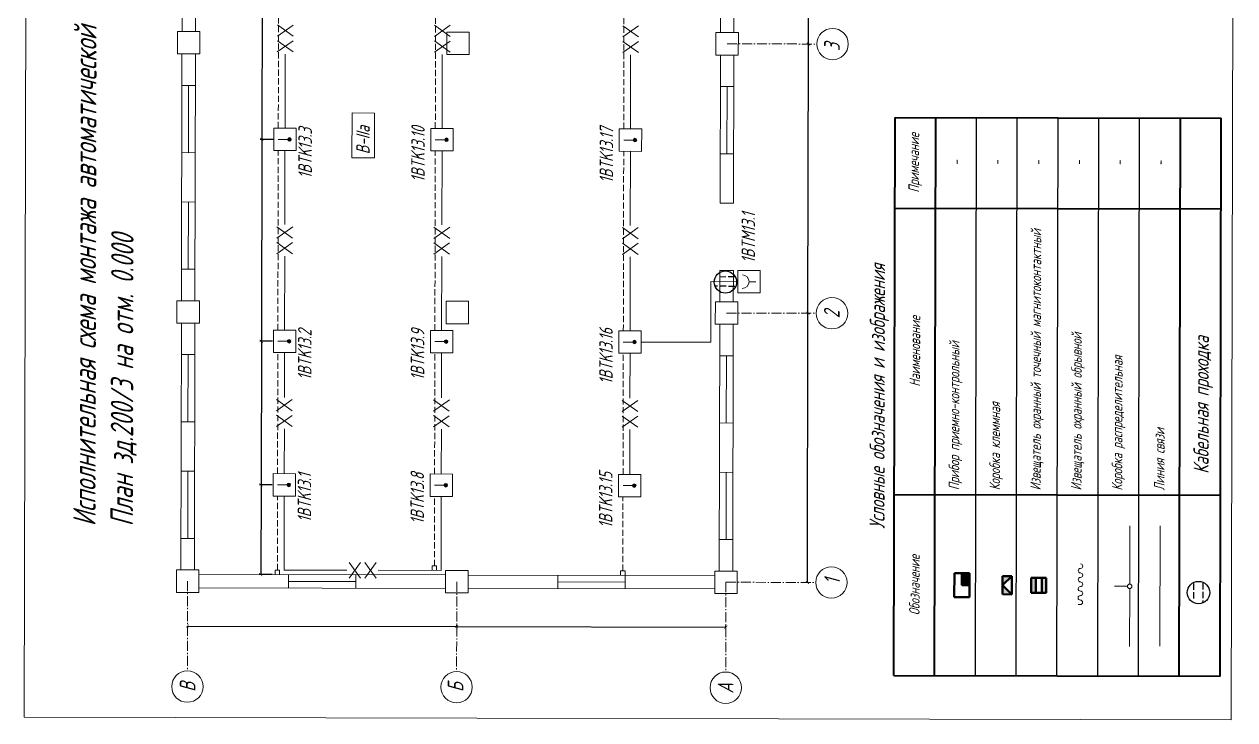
# Model space of a CAD drawing. Header units: millimetres. Extents: x 11147 to 17246, y -744 to 6547.
# Drawn here: x 11606 to 12577, y 5204 to 5763 of the extents above; entities that cross this region are included whole.
import ezdxf

# ---------------------------------------------------------------- set-up
doc = ezdxf.new("R2010")
doc.units = ezdxf.units.MM
doc.linetypes.add('gost5', pattern=[7, 5, -2, 0])
doc.linetypes.add('gost6', pattern=[12, 8, -1.5, 1, -1.5])
doc.layers.get('Defpoints').update_dxf_attribs({"color": 33})
for name, color, linetype, lineweight in [('датчик', 10, 'Continuous', 50), ('Датчики (Вновь)', 2, 'Continuous', 50), ('КаБель силовой (Вновь)', 1, 'Continuous', 60), ('Линия связи (Вновь)', 3, 'Continuous', 60), ('Осевая', 4, 'gost6', 25), ('ППК и др. приБоры', 171, 'Continuous', 50), ('Размерная', 4, 'Continuous', 25), ('Рамка толстая', 7, 'Continuous', 60), ('Рамка тонкая', 5, 'Continuous', 25), ('Связь', 84, 'Continuous', 50), ('Строительный', 251, 'Continuous', 13), ('ТаБлица', 253, 'Continuous', 25), ('текст', 7, 'Continuous', 25), ('Щиты пульты (Вновь)', 5, 'Continuous', 50), ('Элемент эл. схем', 7, 'Continuous', 35)]:
    doc.layers.add(name, color=color, linetype=linetype, lineweight=lineweight)
doc.styles.add('Simplex', font='simplex.shx', dxfattribs={"width": 0.7, "oblique": 15})
doc.styles.get("Standard").update_dxf_attribs({"font": 'arial.ttf'})
doc.dimstyles.new('ISO-25', dxfattribs={"dimtxt": 2.5, "dimasz": 2.5, "dimexe": 1.25, "dimexo": 0.625, "dimtad": 1, "dimtxsty": 'Standard', "dimcen": 2.5, "dimadec": 0, "dimazin": 0, "dimtfac": 1, "dimtmove": 0, "dimatfit": 3, "dimfxl": 1, "dimarcsym": 0})

# ---------------------------------------------------------------- blocks, each defined once
blk = doc.blocks.new('_ArchTick')
at = {"color": 0, "linetype": 'ByBlock', "const_width": 0.15}
blk.add_lwpolyline([(-0.5, -0.5), (0.5, 0.5)], dxfattribs=at)
blk = doc.blocks.new('*D64')
at = {"layer": 'Defpoints', "color": 0, "lineweight": 80, "transparency": 16777216}
for p in [(12234.72, 5530.65), (12234.72, 5530.65), (12234.27, 5314.65)]:
    blk.add_point(p, dxfattribs=at)
at = {"layer": 'Размерная', "color": 0, "lineweight": -2, "transparency": 16777216}
for p, q in [((12234.09, 5530.65), (12233.47, 5530.65)), ((12234.27, 5314.65), (12234.72, 5530.65)), ((12234.89, 5314.64), (12235.52, 5314.64))]:
    blk.add_line(p, q, dxfattribs=at)
at = {"layer": 'Размерная', "color": 0, "lineweight": -2, "transparency": 16777216, "xscale": 2.5, "yscale": 2.5, "zscale": 2.5}
for p, rotation in [((12234.72, 5530.65), 89.88075628171742), ((12234.27, 5314.65), 269.8807562817174)]:
    blk.add_blockref('_ArchTick', p, dxfattribs=dict(at, rotation=rotation))
blk = doc.blocks.new('*D65')
at = {"layer": 'Defpoints', "color": 0, "lineweight": 80, "transparency": 16777216}
for p in [(12235.17, 5746.64), (12235.17, 5746.64), (12234.72, 5530.65)]:
    blk.add_point(p, dxfattribs=at)
at = {"layer": 'Размерная', "color": 0, "lineweight": -2, "transparency": 16777216}
for p, q in [((12234.54, 5746.65), (12233.92, 5746.65)), ((12234.72, 5530.65), (12235.17, 5746.64)), ((12235.34, 5530.64), (12235.97, 5530.64))]:
    blk.add_line(p, q, dxfattribs=at)
at = {"layer": 'Размерная', "color": 0, "lineweight": -2, "transparency": 16777216, "xscale": 2.5, "yscale": 2.5, "zscale": 2.5}
for p, rotation in [((12235.17, 5746.64), 89.88075628171742), ((12234.72, 5530.65), 269.8807562817174)]:
    blk.add_blockref('_ArchTick', p, dxfattribs=dict(at, rotation=rotation))
blk = doc.blocks.new('*D66')
at = {"layer": 'Defpoints', "color": 0, "lineweight": 80, "transparency": 16777216}
for p in [(12235.62, 5962.64), (12235.62, 5962.64), (12235.17, 5746.64)]:
    blk.add_point(p, dxfattribs=at)
at = {"layer": 'Размерная', "color": 0, "lineweight": -2, "transparency": 16777216}
for p, q in [((12234.99, 5962.65), (12234.37, 5962.65)), ((12235.17, 5746.64), (12235.62, 5962.64)), ((12235.79, 5746.64), (12236.42, 5746.64))]:
    blk.add_line(p, q, dxfattribs=at)
at = {"layer": 'Размерная', "color": 0, "lineweight": -2, "transparency": 16777216, "xscale": 2.5, "yscale": 2.5, "zscale": 2.5}
for p, rotation in [((12235.62, 5962.64), 89.88075628171742), ((12235.17, 5746.64), 269.8807562817174)]:
    blk.add_blockref('_ArchTick', p, dxfattribs=dict(at, rotation=rotation))
blk = doc.blocks.new('*D78')
at = {"layer": 'Defpoints', "color": 0, "lineweight": 80, "transparency": 16777216}
for p in [(11952.86, 5279.23), (12168.86, 5278.78), (12168.86, 5278.78)]:
    blk.add_point(p, dxfattribs=at)
at = {"layer": 'Размерная', "color": 0, "lineweight": -2, "transparency": 16777216}
for p, q in [((11952.86, 5279.23), (12168.86, 5278.78)), ((11952.86, 5278.61), (11952.86, 5277.98)), ((12168.86, 5279.41), (12168.86, 5280.03))]:
    blk.add_line(p, q, dxfattribs=at)
at = {"layer": 'Размерная', "color": 0, "lineweight": -2, "transparency": 16777216, "xscale": 2.5, "yscale": 2.5, "zscale": 2.5}
for p, rotation in [((11952.86, 5279.23), 179.8807562817177), ((12168.86, 5278.78), 359.8807562817177)]:
    blk.add_blockref('_ArchTick', p, dxfattribs=dict(at, rotation=rotation))
blk = doc.blocks.new('*D69')
at = {"layer": 'Defpoints', "color": 0, "lineweight": 80, "transparency": 16777216}
for p in [(11736.86, 5279.68), (11952.86, 5279.23), (11952.86, 5279.23)]:
    blk.add_point(p, dxfattribs=at)
at = {"layer": 'Размерная', "color": 0, "lineweight": -2, "transparency": 16777216}
for p, q in [((11736.86, 5279.68), (11952.86, 5279.23)), ((11736.86, 5279.06), (11736.86, 5278.43)), ((11952.86, 5279.86), (11952.86, 5280.48))]:
    blk.add_line(p, q, dxfattribs=at)
at = {"layer": 'Размерная', "color": 0, "lineweight": -2, "transparency": 16777216, "xscale": 2.5, "yscale": 2.5, "zscale": 2.5}
for p, rotation in [((11736.86, 5279.68), 179.8807562817177), ((11952.86, 5279.23), 359.8807562817177)]:
    blk.add_blockref('_ArchTick', p, dxfattribs=dict(at, rotation=rotation))
blk = doc.blocks.new('*D70')
at = {"layer": 'Defpoints', "color": 0, "lineweight": 80, "transparency": 16777216}
for p in [(11805.5, 5392.94), (11795.7, 5320.96), (11805.35, 5320.94)]:
    blk.add_point(p, dxfattribs=at)
at = {"layer": 'Размерная', "color": 0, "lineweight": -2, "transparency": 16777216}
for p, q in [((11804.87, 5392.94), (11794.6, 5392.96)), ((11795.85, 5392.96), (11795.7, 5320.96)), ((11804.72, 5320.94), (11794.45, 5320.96))]:
    blk.add_line(p, q, dxfattribs=at)
at = {"layer": 'Размерная', "color": 0, "lineweight": -2, "transparency": 16777216, "xscale": 2.5, "yscale": 2.5, "zscale": 2.5}
for p, rotation in [((11795.85, 5392.96), 89.88075628171742), ((11795.7, 5320.96), 269.8807562817174)]:
    blk.add_blockref('_ArchTick', p, dxfattribs=dict(at, rotation=rotation))
blk = doc.blocks.new('*D71')
at = {"layer": 'Defpoints', "color": 0, "lineweight": 80, "transparency": 16777216}
for p in [(11805.74, 5508.14), (11795.85, 5392.96), (11805.5, 5392.94)]:
    blk.add_point(p, dxfattribs=at)
at = {"layer": 'Размерная', "color": 0, "lineweight": -2, "transparency": 16777216}
for p, q in [((11805.11, 5508.14), (11794.84, 5508.16)), ((11796.09, 5508.16), (11795.85, 5392.96)), ((11804.87, 5392.94), (11794.6, 5392.96))]:
    blk.add_line(p, q, dxfattribs=at)
at = {"layer": 'Размерная', "color": 0, "lineweight": -2, "transparency": 16777216, "xscale": 2.5, "yscale": 2.5, "zscale": 2.5}
for p, rotation in [((11796.09, 5508.16), 89.88075628171742), ((11795.85, 5392.96), 269.8807562817174)]:
    blk.add_blockref('_ArchTick', p, dxfattribs=dict(at, rotation=rotation))
blk = doc.blocks.new('*D72')
at = {"layer": 'Defpoints', "color": 0, "lineweight": 80, "transparency": 16777216}
for p in [(11806.07, 5670.14), (11796.09, 5508.16), (11805.74, 5508.14)]:
    blk.add_point(p, dxfattribs=at)
at = {"layer": 'Размерная', "color": 0, "lineweight": -2, "transparency": 16777216}
for p, q in [((11805.45, 5670.14), (11795.18, 5670.16)), ((11796.43, 5670.16), (11796.09, 5508.16)), ((11805.11, 5508.14), (11794.84, 5508.16))]:
    blk.add_line(p, q, dxfattribs=at)
at = {"layer": 'Размерная', "color": 0, "lineweight": -2, "transparency": 16777216, "xscale": 2.5, "yscale": 2.5, "zscale": 2.5}
for p, rotation in [((11796.43, 5670.16), 89.88075628171742), ((11796.09, 5508.16), 269.8807562817174)]:
    blk.add_blockref('_ArchTick', p, dxfattribs=dict(at, rotation=rotation))
blk = doc.blocks.new('*D73')
at = {"layer": 'Defpoints', "color": 0, "lineweight": 80, "transparency": 16777216}
for p in [(11806.41, 5832.14), (11796.43, 5670.16), (11806.07, 5670.14)]:
    blk.add_point(p, dxfattribs=at)
at = {"layer": 'Размерная', "color": 0, "lineweight": -2, "transparency": 16777216}
for p, q in [((11805.78, 5832.14), (11795.52, 5832.16)), ((11796.77, 5832.16), (11796.43, 5670.16)), ((11805.45, 5670.14), (11795.18, 5670.16))]:
    blk.add_line(p, q, dxfattribs=at)
at = {"layer": 'Размерная', "color": 0, "lineweight": -2, "transparency": 16777216, "xscale": 2.5, "yscale": 2.5, "zscale": 2.5}
for p, rotation in [((11796.77, 5832.16), 89.88075628171742), ((11796.43, 5670.16), 269.8807562817174)]:
    blk.add_blockref('_ArchTick', p, dxfattribs=dict(at, rotation=rotation))
blk = doc.blocks.new('A$C48594EF7')
at = {"layer": 'Щиты пульты (Вновь)'}
h = blk.add_hatch(color=256, dxfattribs=at)
h.paths.add_polyline_path([(0, 3), (0, 0), (3, 3)])
h.paths.add_polyline_path([(6, 3), (3, 3), (6, 0)])
for p, q in [((0, 3), (0, 0)), ((6, 3), (0, 3)), ((0, 0), (3, 3)), ((3, 3), (6, 0)), ((6, 0), (6, 3)), ((0, 0), (6, 0))]:
    blk.add_line(p, q, dxfattribs=at)
blk = doc.blocks.new('*T170')
at = {"layer": 'ТаБлица', "color": 0, "linetype": 'ByBlock', "lineweight": 40, "transparency": 16777216}
for p, q in [((0, 0), (0.93, 447.7)), ((0.93, 447.7), (262.65, 447.15)), ((32.71, -0.07), (33.65, 447.63)), ((229, -0.48), (229.94, 447.22)), ((261.72, -0.54), (262.65, 447.15)), ((0.78, 375.1), (262.5, 374.55)), ((0.3, 145.2), (262.02, 144.65)), ((0, 0), (261.72, -0.54))]:
    blk.add_line(p, q, dxfattribs=at)
at = {"layer": 'ТаБлица', "color": 5, "linetype": 'ByBlock', "lineweight": 25, "transparency": 16777216}
for p, q in [((65.43, -0.14), (66.36, 447.56)), ((98.14, -0.2), (99.08, 447.49)), ((130.86, -0.27), (131.79, 447.43)), ((163.57, -0.34), (164.51, 447.36)), ((196.29, -0.41), (197.22, 447.29))]:
    blk.add_line(p, q, dxfattribs=at)
at = {"layer": 'ТаБлица', "color": 2, "lineweight": 20, "transparency": 16777216, "char_height": 8.47, "rotation": 89.88076, "style": 'Simplex'}
for s, insert, width, attachment_point in [('{\\C256;\\c0;Примечание}', (17.21, 411.37), 72.6, 5), ('-', (49.93, 411.3), 65.34, 5), ('-', (82.64, 411.23), 65.34, 5), ('-', (115.36, 411.16), 65.34, 5), ('-', (148.07, 411.09), 65.34, 5), ('-', (180.79, 411.02), 65.34, 5), ('-', (213.5, 410.96), 65.34, 5), ('{\\C256;\\c0;Извещатель охранный точечный магнитоконтактный }', (114.81, 148.59), 222.64, 4), ('{\\C256;\\c0;Наименование}', (16.9, 260.12), 229.9, 5), ('{\\C256;\\c0;Извещатель охранный обрывной}', (147.53, 148.52), 222.64, 4), ('{\\C256;\\c0;Прибор приемно-контрольный}', (49.38, 148.73), 222.64, 4), ('{\\C256;\\c0;Коробка распределительная}', (180.24, 148.46), 222.64, 4), ('{\\C256;\\c0;Коробка клеммная}', (82.1, 148.66), 222.64, 4), ('{\\C256;\\c0;Линия связи}', (212.96, 148.39), 222.64, 4), ('{\\C256;\\c0;Обозначение}', (16.51, 72.57), 145.2, 5)]:
    blk.add_mtext(s, dxfattribs=dict(at, insert=insert, width=width, attachment_point=attachment_point))
blk = doc.blocks.new('A$C3F1D3E92')
at = {"layer": 'Датчики (Вновь)', "true_color": 0x000000}
h = blk.add_hatch(color=18, dxfattribs=at)
h.paths.add_polyline_path([(5, 3.5), (5, 5), (0, 5), (0, 3.5)])
h.paths.add_polyline_path([(0, 1.5), (0, 0), (5, 0), (5, 1.5)])
at = {"layer": 'Датчики (Вновь)', "color": 18, "true_color": 0x000000}
for p, q in [((0, 5), (0, 0)), ((5, 5), (0, 5)), ((5, 0), (5, 5)), ((0, 3.5), (5, 3.5)), ((0, 1.5), (5, 1.5)), ((0, 0), (5, 0))]:
    blk.add_line(p, q, dxfattribs=at)
blk = doc.blocks.new('A$C3B4B2642')
at = {"layer": 'ППК и др. приБоры'}
blk.add_hatch(color=256, dxfattribs=at).paths.add_polyline_path([(4, 2.5), (4, 0), (8, 0), (8, 2.5)])
for p, q in [((0, 5), (0, 0)), ((8, 5), (0, 5)), ((8, 0), (8, 5)), ((4, 0), (4, 2.5)), ((4, 2.5), (8, 2.5)), ((0, 0), (8, 0))]:
    blk.add_line(p, q, dxfattribs=at)

msp = doc.modelspace()

# ---------------------------------------------------------------- hatches: boundary and pattern name
at = {"layer": 'датчик', "lineweight": 20}
for points in [[(11818.6754, 5671.55153, 1), (11818.6694, 5668.67154, 1)], [(11944.67512, 5671.2893, 1), (11944.66913, 5668.40931, 1)], [(12095.8748, 5670.97462, 1), (12095.8688, 5668.09463, 1)], [(11818.33824, 5509.55188, 1), (11818.33225, 5506.67189, 1)], [(11944.33797, 5509.28965, 1), (11944.33198, 5506.40966, 1)], [(12095.53764, 5508.97498, 1), (12095.53165, 5506.09498, 1)], [(11818.09849, 5394.35213, 1), (11818.0925, 5391.47214, 1)], [(11944.09822, 5394.0899, 1), (11944.09222, 5391.20991, 1)], [(12095.29789, 5393.77522, 1), (12095.2919, 5390.89523, 1)]]:
    msp.add_hatch(color=256, dxfattribs=at).paths.add_polyline_path(points)

# ---------------------------------------------------------------- linework, layer by layer
at = {"color": 1, "linetype": 'gost5', "lineweight": 30}
for p, q in [((12175.67942, 5559.76499), (12161.47738, 5559.67009)), ((12176.03732, 5552.1728), (12160.59007, 5552.32941)), ((12543.99389, 5313.72741), (12544.08879, 5299.52537)), ((12551.58607, 5314.08531), (12551.42947, 5298.63805))]:
    msp.add_line(p, q, dxfattribs=at)
at = {"color": 5, "lineweight": 30}
for centre in [(12168.44543, 5555.67321), (12548.08567, 5306.49342)]:
    msp.add_circle(centre, 8.97299, dxfattribs=at)
at = {"layer": 'датчик', "lineweight": 20}
for p, q in [((11806.0537, 5661.13778), (11806.09116, 5679.13774)), ((11806.09116, 5679.13774), (11824.09112, 5679.10028)), ((11824.09112, 5679.10028), (11824.05366, 5661.10032)), ((11932.05342, 5660.87555), (11932.09089, 5678.87551)), ((11932.09089, 5678.87551), (11950.09085, 5678.83805)), ((11950.09085, 5678.83805), (11950.05339, 5660.83808)), ((12083.2531, 5660.56087), (12083.29056, 5678.56083)), ((12083.29056, 5678.56083), (12101.29052, 5678.52337)), ((12101.29052, 5678.52337), (12101.25306, 5660.52341)), ((11809.67242, 5670.13027), (11817.7724, 5670.11341)), ((11935.67215, 5669.86803), (11943.77213, 5669.85118)), ((12086.87182, 5669.55336), (12094.9718, 5669.5365)), ((11824.05366, 5661.10032), (11806.0537, 5661.13778)), ((11950.05339, 5660.83808), (11932.05342, 5660.87555)), ((12101.25306, 5660.52341), (12083.2531, 5660.56087)), ((11805.71654, 5499.13813), (11805.75401, 5517.13809)), ((11805.75401, 5517.13809), (11823.75397, 5517.10063)), ((11809.33527, 5508.13062), (11817.43525, 5508.11376)), ((11823.75397, 5517.10063), (11823.7165, 5499.10067)), ((11931.71627, 5498.8759), (11931.75373, 5516.87586)), ((11931.75373, 5516.87586), (11949.75369, 5516.8384)), ((11935.33499, 5507.86839), (11943.43498, 5507.85153)), ((11949.75369, 5516.8384), (11949.71623, 5498.83844)), ((12082.91594, 5498.56122), (12082.9534, 5516.56118)), ((12082.9534, 5516.56118), (12100.95337, 5516.52372)), ((12100.95337, 5516.52372), (12100.9159, 5498.52376)), ((11823.7165, 5499.10067), (11805.71654, 5499.13813)), ((11949.71623, 5498.83844), (11931.71627, 5498.8759)), ((12100.9159, 5498.52376), (12082.91594, 5498.56122)), ((12086.53467, 5507.55371), (12094.63465, 5507.53685)), ((11805.47679, 5383.93838), (11805.51425, 5401.93834)), ((11805.51425, 5401.93834), (11823.51421, 5401.90088)), ((11823.51421, 5401.90088), (11823.47675, 5383.90092)), ((11931.47652, 5383.67615), (11931.51398, 5401.67611)), ((11931.51398, 5401.67611), (11949.51394, 5401.63865)), ((11949.51394, 5401.63865), (11949.47648, 5383.63869)), ((12082.67619, 5383.36147), (12082.71365, 5401.36143)), ((12082.71365, 5401.36143), (12100.71361, 5401.32397)), ((12100.71361, 5401.32397), (12100.67615, 5383.32401)), ((11809.09551, 5392.93087), (11817.1955, 5392.91401)), ((11935.09524, 5392.66863), (11943.19522, 5392.65178)), ((12086.29491, 5392.35396), (12094.3949, 5392.3371)), ((11823.47675, 5383.90092), (11805.47679, 5383.93838)), ((11949.47648, 5383.63869), (11931.47652, 5383.67615)), ((12100.67615, 5383.32401), (12082.67619, 5383.36147))]:
    msp.add_line(p, q, dxfattribs=at)
for centre in [(11818.6724, 5670.11153), (11944.67213, 5669.8493), (12095.8718, 5669.53463), (11818.33525, 5508.11189), (11944.33497, 5507.84965), (12095.53465, 5507.53498), (11818.09549, 5392.91213), (11944.09522, 5392.6499), (12095.29489, 5392.33523)]:
    msp.add_circle(centre, 1.44, dxfattribs=at)
at = {"layer": 'Датчики (Вновь)', "color": 5, "lineweight": 20}
for p, q in [((12178.41688, 5546.96257), (12178.45434, 5564.96253)), ((12178.45434, 5564.96253), (12196.45431, 5564.92507)), ((12196.45431, 5564.92507), (12196.41684, 5546.92511)), ((12196.41684, 5546.92511), (12178.41688, 5546.96257)), ((12192.83558, 5555.93258), (12187.43559, 5555.94382))]:
    msp.add_line(p, q, dxfattribs=at)
msp.add_arc((12182.03561, 5555.95506), 5.4, 269.88075628, 89.88075628, dxfattribs=at)
at = {"layer": 'КаБель силовой (Вновь)', "lineweight": 20}
msp.add_line((12453.30656, 5296.85823), (12451.49157, 5296.86201), dxfattribs=at)
for centre, start, end in [((12453.36322, 5324.08317), 89.88075628, 269.88075628), ((12453.37078, 5327.71316), 269.88075628, 89.88075628), ((12453.34812, 5316.82319), 89.88075628, 269.88075628), ((12453.34056, 5313.19319), 269.88075628, 89.88075628), ((12453.35567, 5320.45318), 269.88075628, 89.88075628), ((12453.3179, 5302.30322), 89.88075628, 269.88075628), ((12453.33301, 5309.5632), 89.88075628, 269.88075628), ((12453.32545, 5305.93321), 269.88075628, 89.88075628), ((12453.31034, 5298.67323), 269.88075628, 89.88075628)]:
    msp.add_arc(centre, 1.815, start, end, dxfattribs=at)
at = {"layer": 'Линия связи (Вновь)', "lineweight": 20}
for p, q in [((11808.94474, 5752.93196), (11821.56345, 5761.90572)), ((11821.54472, 5752.90574), (11808.96348, 5761.93194)), ((11934.94447, 5752.66973), (11947.56318, 5761.64349)), ((11947.54444, 5752.64351), (11934.9632, 5761.66971)), ((12086.14414, 5752.35505), (12098.76285, 5761.32881)), ((12098.74412, 5752.32883), (12086.16288, 5761.35503)), ((11808.91852, 5740.33199), (11821.53723, 5749.30574)), ((11821.51849, 5740.30576), (11808.93725, 5749.33197)), ((11934.91825, 5740.06976), (11947.53695, 5749.04351)), ((11947.51822, 5740.04353), (11934.93698, 5749.06974)), ((12086.11792, 5739.75508), (12098.73662, 5748.72884)), ((12098.71789, 5739.72886), (12086.13665, 5748.75506)), ((11815.21476, 5738.51888), (11815.09114, 5679.11901)), ((11941.21449, 5738.25665), (11941.09087, 5678.85678)), ((12092.41416, 5737.94197), (12092.29054, 5678.5421)), ((11814.93005, 5601.71917), (11815.05368, 5661.11905)), ((11940.92978, 5601.45694), (11941.0534, 5660.85682)), ((12092.12945, 5601.14227), (12092.25308, 5660.54214)), ((11808.60759, 5590.93231), (11821.22629, 5599.90607)), ((11821.20756, 5590.90609), (11808.62632, 5599.93229)), ((11934.60732, 5590.67008), (11947.22602, 5599.64384)), ((11947.20729, 5590.64386), (11934.62605, 5599.67006)), ((12085.80699, 5590.3554), (12098.42569, 5599.32916)), ((12098.40696, 5590.32918), (12085.82572, 5599.35538)), ((11808.58137, 5578.33234), (11821.20007, 5587.30609)), ((11821.18134, 5578.30611), (11808.6001, 5587.33232)), ((11934.5811, 5578.07011), (11947.1998, 5587.04386)), ((11947.18107, 5578.04388), (11934.59983, 5587.07009)), ((12085.78077, 5577.75543), (12098.39947, 5586.72919)), ((12098.38074, 5577.72921), (12085.7995, 5586.75541)), ((11814.87761, 5576.51923), (11814.75399, 5517.11936)), ((11940.87734, 5576.257), (11940.75371, 5516.85713)), ((12092.07701, 5575.94232), (12091.95339, 5516.54245)), ((12156.73451, 5507.40761), (12156.83566, 5556.0075)), ((12178.43561, 5555.96255), (12156.83566, 5556.0075)), ((11814.6416, 5463.11947), (11814.71658, 5499.1194)), ((11940.64133, 5462.85724), (11940.71631, 5498.85717)), ((12091.841, 5462.54257), (12091.91592, 5498.54249)), ((12100.93463, 5507.52374), (12156.73451, 5507.40761)), ((11808.31914, 5452.33261), (11820.93784, 5461.30637)), ((11820.91911, 5452.30639), (11808.33787, 5461.33259)), ((11934.31886, 5452.07038), (11946.93757, 5461.04414)), ((11946.91884, 5452.04416), (11934.3376, 5461.07036)), ((12085.51854, 5451.7557), (12098.13724, 5460.72946)), ((12098.11851, 5451.72948), (12085.53727, 5460.75568)), ((11808.29291, 5439.73264), (11820.91162, 5448.70639)), ((11820.89289, 5439.70641), (11808.31165, 5448.73262)), ((11934.29264, 5439.47041), (11946.91135, 5448.44416)), ((11946.89261, 5439.44418), (11934.31137, 5448.47039)), ((12085.49231, 5439.15573), (12098.11102, 5448.12949)), ((12098.09229, 5439.12951), (12085.51105, 5448.15571)), ((11814.58915, 5437.91953), (11814.51423, 5401.91961)), ((11940.58888, 5437.6573), (11940.51396, 5401.65738)), ((12091.78855, 5437.34262), (12091.71363, 5401.3427)), ((11814.35315, 5324.51978), (11814.47677, 5383.91965)), ((11940.4765, 5383.65742), (11940.35287, 5324.25754)), ((12492.88959, 5313.36757), (12492.98654, 5359.95247)), ((12517.08695, 5263.39507), (12517.28841, 5360.19486)), ((11864.75304, 5324.41488), (11814.35315, 5324.51978)), ((11866.53992, 5318.11115), (11875.56613, 5330.69239)), ((11866.56615, 5330.71112), (11875.5399, 5318.09242)), ((11879.1399, 5318.08493), (11888.1661, 5330.66617)), ((11879.16612, 5330.6849), (11888.13988, 5318.0662)), ((11889.95298, 5324.36244), (11940.35287, 5324.25754)), ((12491.07082, 5311.55635), (12480.78584, 5311.57776)), ((12492.78508, 5263.15268), (12492.88204, 5309.73758))]:
    msp.add_line(p, q, dxfattribs=at)
at = {"layer": 'Осевая', "lineweight": 20}
for p, q in [((12169.83272, 5746.78087), (12241.83257, 5746.63102)), ((12169.38319, 5530.78134), (12241.38303, 5530.63149)), ((11736.93458, 5315.68088), (11736.78474, 5243.68103)), ((11952.93412, 5315.23134), (11952.78427, 5243.2315)), ((12168.93365, 5314.7818), (12168.7838, 5242.78196)), ((12168.93365, 5314.7818), (12240.93349, 5314.63196))]:
    msp.add_line(p, q, dxfattribs=at)
at = {"layer": 'Рамка толстая', "color": 18, "lineweight": 20, "true_color": 0x000000}
for p, q in [((11605.80782, 5206.46064), (11608.58231, 6539.58275)), ((12574.43072, 5204.44474), (12577.20521, 6537.56686)), ((12574.43072, 5204.44474), (11605.80782, 5206.46064))]:
    msp.add_line(p, q, dxfattribs=at)
at = {"layer": 'Рамка тонкая', "lineweight": 20}
for p, q in [((11868.9052, 5691.29945), (11868.83027, 5655.29953)), ((11886.90516, 5691.26199), (11868.9052, 5691.29945)), ((11886.83023, 5655.26207), (11886.90516, 5691.26199)), ((11868.83027, 5655.29953), (11886.83023, 5655.26207))]:
    msp.add_line(p, q, dxfattribs=at)
for centre in [(12254.43254, 5746.6048), (12253.983, 5530.60527), (12253.53347, 5314.60573), (11736.75852, 5231.08106), (11952.75805, 5230.63152), (12168.75758, 5230.18199)]:
    msp.add_circle(centre, 12.6, dxfattribs=at)
at = {"layer": 'Связь', "lineweight": 20}
msp.add_circle((12492.88581, 5311.55257), 1.815, dxfattribs=at)
at = {"layer": 'Строительный', "lineweight": 20}
for p, q in [((11732.4524, 5756.69116), (11732.86448, 5954.69073)), ((11743.25238, 5756.66869), (11743.66446, 5954.66826)), ((12164.45147, 5755.79209), (12164.86354, 5953.79166)), ((12175.25144, 5755.76961), (12175.66352, 5953.76918)), ((11728.85241, 5756.69865), (11728.81495, 5738.69869)), ((11746.85237, 5756.66119), (11728.85241, 5756.69865)), ((11746.81491, 5738.66123), (11746.85237, 5756.66119)), ((11944.85194, 5756.24912), (11944.81448, 5738.24916)), ((11962.8519, 5756.21166), (11944.85194, 5756.24912)), ((11962.81444, 5738.21169), (11962.8519, 5756.21166)), ((12160.85147, 5755.79958), (12160.81401, 5737.79962)), ((12178.85144, 5755.76212), (12160.85147, 5755.79958)), ((12178.81397, 5737.76216), (12178.85144, 5755.76212)), ((11728.81495, 5738.69869), (11746.81491, 5738.66123)), ((11732.00286, 5540.69163), (11732.41494, 5738.6912)), ((11742.80284, 5540.66915), (11743.21492, 5738.66872)), ((11944.81448, 5738.24916), (11962.81444, 5738.21169)), ((12160.81401, 5737.79962), (12178.81397, 5737.76216)), ((12164.16676, 5618.99238), (12164.41401, 5737.79213)), ((12174.96674, 5618.96991), (12175.21398, 5737.76965)), ((11732.3625, 5713.49126), (11743.16247, 5713.46878)), ((11737.6501, 5659.48013), (11737.76248, 5713.48002)), ((12164.36156, 5712.59218), (12175.16154, 5712.5697)), ((12169.64916, 5658.58106), (12169.76155, 5712.58094)), ((11743.05009, 5659.4689), (11732.25011, 5659.49137)), ((12175.04915, 5658.56982), (12164.24918, 5658.5923)), ((11732.1677, 5619.89146), (11742.96767, 5619.86898)), ((11737.4553, 5565.88034), (11737.56768, 5619.88022)), ((12164.16676, 5618.99238), (12174.96674, 5618.96991)), ((11742.85529, 5565.8691), (11732.05531, 5565.89158)), ((12164.00193, 5539.79255), (12164.05438, 5564.9925)), ((12174.85435, 5564.97002), (12164.05438, 5564.9925)), ((12174.80191, 5539.77008), (12174.85435, 5564.97002)), ((11728.40287, 5540.69912), (11728.36541, 5522.69916)), ((11746.40283, 5540.66166), (11728.40287, 5540.69912)), ((11746.36537, 5522.6617), (11746.40283, 5540.66166)), ((11944.4024, 5540.24958), (11944.36494, 5522.24962)), ((11962.40237, 5540.21212), (11944.4024, 5540.24958)), ((11962.3649, 5522.21216), (11962.40237, 5540.21212)), ((12160.40194, 5539.80005), (12160.36448, 5521.80009)), ((12178.4019, 5539.76259), (12160.40194, 5539.80005)), ((12178.36444, 5521.76262), (12178.4019, 5539.76259)), ((11728.36541, 5522.69916), (11746.36537, 5522.6617)), ((11731.55333, 5324.6921), (11731.9654, 5522.69167)), ((11742.3533, 5324.66962), (11742.76538, 5522.66919)), ((11944.36494, 5522.24962), (11962.3649, 5522.21216)), ((12160.36448, 5521.80009), (12178.36444, 5521.76262)), ((12163.55239, 5323.79302), (12163.96447, 5521.79259)), ((12174.35237, 5323.77055), (12174.76444, 5521.77012)), ((11731.91296, 5497.49172), (11742.71293, 5497.46925)), ((11737.20056, 5443.4806), (11737.31295, 5497.48049)), ((12163.91202, 5496.59265), (12174.712, 5496.57017)), ((12169.19963, 5442.58153), (12169.31201, 5496.58141)), ((11742.60055, 5443.46936), (11731.80057, 5443.49184)), ((12174.59961, 5442.57029), (12163.79964, 5442.59276)), ((11731.71816, 5403.89193), (11742.51813, 5403.86945)), ((11737.00576, 5349.8808), (11737.11815, 5403.88069)), ((12163.71722, 5402.99285), (12174.5172, 5402.97037)), ((12169.00483, 5348.98173), (12169.11721, 5402.98161)), ((11742.40575, 5349.86957), (11731.60577, 5349.89204)), ((12174.40481, 5348.97049), (12163.60484, 5348.99297)), ((11727.95333, 5324.69959), (11727.91587, 5306.69963)), ((11745.9533, 5324.66213), (11727.95333, 5324.69959)), ((11745.91583, 5306.66217), (11745.9533, 5324.66213)), ((11943.95287, 5324.25005), (11943.91541, 5306.25009)), ((11961.95283, 5324.21259), (11943.95287, 5324.25005)), ((11961.91537, 5306.21263), (11961.95283, 5324.21259)), ((12159.9524, 5323.80051), (12159.91494, 5305.80055)), ((12177.95236, 5323.76305), (12159.9524, 5323.80051)), ((12177.9149, 5305.76309), (12177.95236, 5323.76305)), ((11745.9458, 5321.06214), (11943.94537, 5320.65006)), ((11817.92317, 5310.11231), (11817.94565, 5320.91229)), ((11817.93441, 5315.5123), (11871.93429, 5315.39992)), ((11871.94553, 5320.79991), (11871.92305, 5309.99993)), ((11961.94534, 5320.6126), (12159.94491, 5320.20052)), ((12033.9227, 5309.66278), (12033.94518, 5320.46275)), ((12033.93394, 5315.06276), (12087.93382, 5314.95038)), ((12087.94506, 5320.35037), (12087.92259, 5309.55039)), ((11727.91587, 5306.69963), (11745.91583, 5306.66217)), ((11745.92333, 5310.26216), (11943.9229, 5309.85008)), ((11943.91541, 5306.25009), (11961.91537, 5306.21263)), ((11961.92286, 5309.81262), (12159.92243, 5309.40055)), ((12159.91494, 5305.80055), (12177.9149, 5305.76309))]:
    msp.add_line(p, q, dxfattribs=at)
at = {"layer": 'Элемент эл. схем', "linetype": 'gost5', "lineweight": 20}
for p, q in [((11809.69115, 5679.13025), (11809.99084, 5823.12993)), ((11935.69088, 5678.86802), (11935.99057, 5822.8677)), ((12086.89055, 5678.55334), (12087.19024, 5822.55303)), ((11809.354, 5517.1306), (11809.65369, 5661.13028)), ((11935.35372, 5516.86837), (11935.65342, 5660.86805)), ((12086.5534, 5516.55369), (12086.85309, 5660.55338)), ((11809.11424, 5401.93085), (11809.31654, 5499.13064)), ((11935.11397, 5401.66862), (11935.31626, 5498.8684)), ((12086.31364, 5401.35394), (12086.51594, 5498.55373)), ((11808.95316, 5324.53101), (11809.07678, 5383.93088)), ((11934.96038, 5327.86878), (11935.07651, 5383.66865)), ((12086.15256, 5323.95411), (12086.27618, 5383.35398)), ((11807.14567, 5320.93477), (11807.15316, 5324.53476)), ((11807.15316, 5324.53476), (11810.75316, 5324.52727)), ((11810.75316, 5324.52727), (11810.74566, 5320.92728)), ((11933.15289, 5324.27253), (11933.16038, 5327.87252)), ((11933.16038, 5327.87252), (11936.76037, 5327.86503)), ((11936.76037, 5327.86503), (11936.75288, 5324.26504)), ((12084.34507, 5320.35786), (12084.35256, 5323.95785)), ((12084.35256, 5323.95785), (12087.95256, 5323.95036)), ((12087.95256, 5323.95036), (12087.94506, 5320.35037))]:
    msp.add_line(p, q, dxfattribs=at)

# ---------------------------------------------------------------- block references
msp.add_blockref('*T170', (12303.62176, 5239.93218))
at = {"lineweight": 20, "xscale": 2.42, "yscale": 2.42, "zscale": 2.42, "rotation": 89.88075628169861}
for name, p in [('A$C3B4B2642', (12364.25255, 5302.72585)), ('A$C3F1D3E92', (12425.95719, 5306.22756))]:
    msp.add_blockref(name, p, dxfattribs=at)
at = {"layer": 'ТаБлица', "color": 2, "lineweight": 20, "xscale": 2.42, "yscale": 2.42, "zscale": 2.42, "rotation": 89.88075628169861}
msp.add_blockref('A$C48594EF7', (12398.1682, 5305.09155), dxfattribs=at)

# ---------------------------------------------------------------- texts
at = {"layer": 'ТаБлица', "color": 2, "lineweight": 20, "char_height": 12.1, "width": 447.4224887, "attachment_point": 5, "rotation": 89.88075628, "style": 'Simplex'}
for s, insert in [('{\\C256;\\c0;Условные обозначения и изображения}', (12291.98795, 5463.94564)), ('{\\C256;\\c0;Кабельная проходка}', (12551.901, 5457.02316))]:
    msp.add_mtext(s, dxfattribs=dict(at, insert=insert))
at = {"layer": 'текст', "lineweight": 20, "ltscale": 100, "insert": (11645.08454, 5359.76031), "char_height": 18, "width": 885.888, "attachment_point": 1, "rotation": 89.88075628, "style": 'Simplex'}
msp.add_mtext('Исполнительная схема монтажа автоматической пожарной сигнализации\\PПлан зд.200/3 на отм. 0.000', dxfattribs=at)
at = {"layer": 'текст', "lineweight": 20, "attachment_point": 1, "rotation": 89.88075628, "style": 'Simplex'}
for s, width, insert, char_height in [('\\pi-1.0486;3', 6.0958109, (12247.64322, 5742.06433), 12.6), ('\\pi-22.347;1BTK13.3', 5, (11825.85729, 5661.09665), 10.8), ('\\pi-9.4646;B-IIa', 10, (11872.24331, 5667.66486), 10.8), ('\\pi-24.951;1BTK13.10', 5, (11916.389, 5660.90824), 10.8), ('\\pi-25.407;1BTK13.17', 5, (12067.58867, 5660.59356), 10.8), ('1BTM13.1', 5, (12181.3944, 5570.97807), 10.8), ('\\pi-1.0486;2', 6.0958109, (12247.49682, 5527.7104), 12.6), ('\\pi-22.071;1BTK13.2', 5, (11825.52019, 5499.09695), 10.8), ('\\pi-21.96;1BTK13.9', 5, (11916.0519, 5498.90853), 10.8), ('\\pi-24.84;1BTK13.16', 5, (12067.25157, 5498.59386), 10.8), ('\\pi-20.907;1BTK13.1', 5, (11825.28039, 5383.89716), 10.8), ('\\pi-22.14;1BTK13.8', 5, (11915.81209, 5383.70875), 10.8), ('\\pi-25.047;1BTK13.15', 5, (12067.01176, 5383.39407), 10.8), ('\\pi1.3598;1', 6.0958109, (12247.7854, 5311.74312), 12.6), ('\\pi-1.2586;В', 6.0958109, (11730.61681, 5228.19239), 12.6), ('\\pi-0.95017;Б', 6.0958109, (11945.57576, 5227.74502), 12.6), ('А', 6.0958109, (12162.30754, 5225.51557), 12.6)]:
    msp.add_mtext_dynamic_manual_height_columns(s, width=width, gutter_width=12.5, heights=[0], dxfattribs=dict(at, insert=insert, char_height=char_height))

# ---------------------------------------------------------------- dimensions: what is measured, and where the dimension line sits
at = {"layer": 'Размерная', "lineweight": 20}
for base, p1, p2, angle, picture, middle in [((12235.61539, 5962.64443), (12235.16585, 5746.6449), (12235.61539, 5962.64443), 89.88075628, '*D66', (12235.39062, 5854.64466)), ((11796.42943, 5670.15783), (11806.40958, 5832.13741), (11806.07243, 5670.13776), 89.88075628, '*D73', (11796.59801, 5751.15765)), ((11796.09228, 5508.15818), (11806.07243, 5670.13776), (11805.73527, 5508.13811), 89.88075628, '*D72', (11796.26086, 5589.158)), ((12234.71631, 5530.64536), (12234.26677, 5314.64583), (12234.71631, 5530.64536), 89.88075628, '*D64', (12234.49154, 5422.6456)), ((11795.85253, 5392.95843), (11805.73527, 5508.13811), (11805.49552, 5392.93836), 89.88075628, '*D71', (11795.9724, 5450.5583)), ((11795.70268, 5320.95858), (11805.49552, 5392.93836), (11805.34567, 5320.93851), 89.88075628, '*D70', (11795.7776, 5356.9585)), ((11952.85919, 5279.23142), (11736.85966, 5279.68096), (11952.85919, 5279.23142), 179.88075628, '*D69', (11844.85943, 5279.45619)), ((12168.85873, 5278.78188), (11952.85919, 5279.23142), (12168.85873, 5278.78188), 179.88075628, '*D78', (12060.85896, 5279.00665))]:
    dim = msp.add_linear_dim(base=base, p1=p1, p2=p2, angle=angle, text=' ', dimstyle='ISO-25', override={"dimlfac": 100, "dimtxsty": 'Simplex', "dimblk1": 'ArchTick', "dimblk2": 'ArchTick', "dimsah": 1}, dxfattribs=at)
    dim.commit()
    dim.dimension.update_dxf_attribs({"geometry": picture, "text_midpoint": middle})
dim = msp.add_linear_dim(base=(12235.16585, 5746.6449), p1=(12234.71631, 5530.64536), p2=(12235.16585, 5746.6449), angle=89.88075628, text=' ', dimstyle='ISO-25', override={"dimlfac": 100, "dimtxsty": 'Simplex', "dimblk1": 'ArchTick', "dimblk2": 'ArchTick', "dimsah": 1}, dxfattribs=at)
dim.commit()
dim.dimension.update_dxf_attribs({"geometry": '*D65', "text_midpoint": (12234.88849, 5613.37716), "dimtype": 160})

doc.saveas('drawing.dxf')
